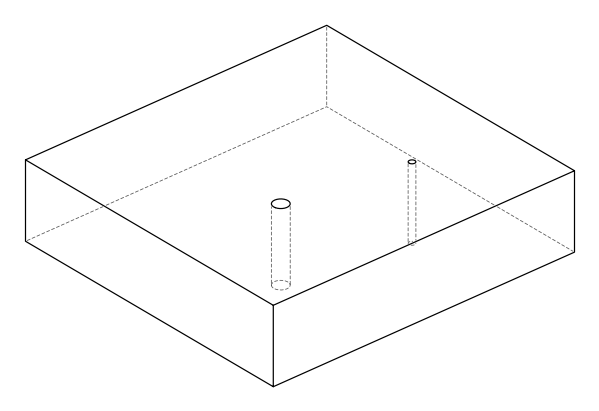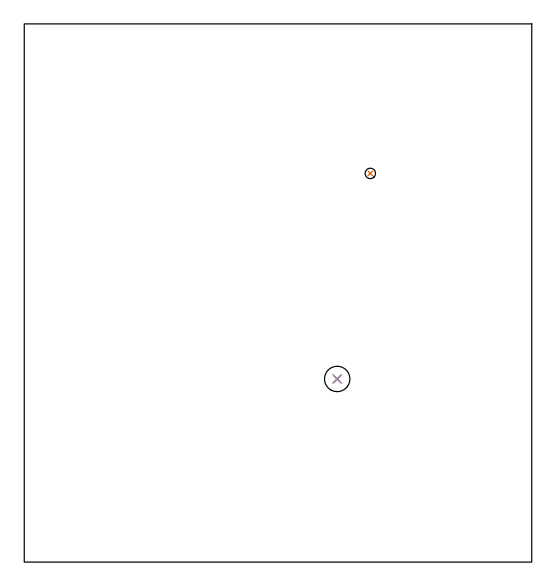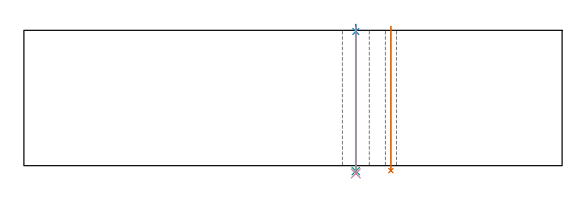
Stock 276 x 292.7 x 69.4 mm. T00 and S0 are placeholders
(PLAN: 4 operations, 3 tool changes, 0.9 min)
(1 DRILL_THROUGH_HOLE_FROM_SOLID_MATERIAL | STEP1HOLE | NXT0301_028 | 0.3 min | 1756 mm3)
(2 SPOT_DRILL | STEP1HOLE_1 | NXT0321_9005460120000 | 0.03 min | 2 mm3)
(3 DRILL_THROUGH_HOLE_INTO_CENTER | STEP1HOLE_1 | NXT0301_042 | 0.3 min | 2732 mm3)
(4 DRILL_TO_ENLARGE_THROUGH_HOLE | STEP1HOLE_1 | NXT0301_103 | 0.3 min | 7630 mm3)
(TOOL NXT0301_028 | Carbide Drill 5.7mm [860.1-0570-046A1-MM 2214] | D5.7 PA140 FL70 Z2)
(TOOL NXT0321_9005460120000 | NC Spot Drill, 142deg, 12mm, Carbide, Uncoated | D12 PA142 FL30 Z2)
(TOOL NXT0301_042 | Carbide Drill 7.1mm [860.1-0710-057A1-MM 2214] | D7.1 PA140 FL85 Z2)
(TOOL NXT0301_103 | Carbide Drill 13.8mm [860.1-1380-062A1-MM 2214] | D13.8 PA140 FL77 Z2)
(OP 1 DRILL_THROUGH_HOLE_FROM_SOLID_MATERIAL)
G17 G21 G94 G90
T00 M6
G54
G17 G0 G90 X188.2 Y211.4 S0 M3
G43 Z79.4 H1
G94 G81 G98 Z-2.537 F250. R71.4
G80
M5
M2
(OP 2 SPOT_DRILL)
G17 G21 G94 G90
T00 M6
G54
G17 G0 G90 X170.2 Y99.6 S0 M3
G43 Z79.4 H0
G94 G81 G98 Z68.806 F250. R72.4
G80
M5
M2
(OP 3 DRILL_THROUGH_HOLE_INTO_CENTER)
G17 G21 G94 G90
T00 M6
G54
G17 G0 G90 X170.2 Y99.6 S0 M3
G43 Z79.4 H1
G94 G73 G98 Z-2.792 F250. Q6.563 R71.4
G80
M5
M2
(OP 4 DRILL_TO_ENLARGE_THROUGH_HOLE)
G17 G21 G94 G90
T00 M6
G54
G17 G0 G90 X170.2 Y99.6 S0 M3
G43 Z79.4 H1
G94 G73 G98 Z-4.011 F250. Q12.235 R71.4
G80
M5
M2
